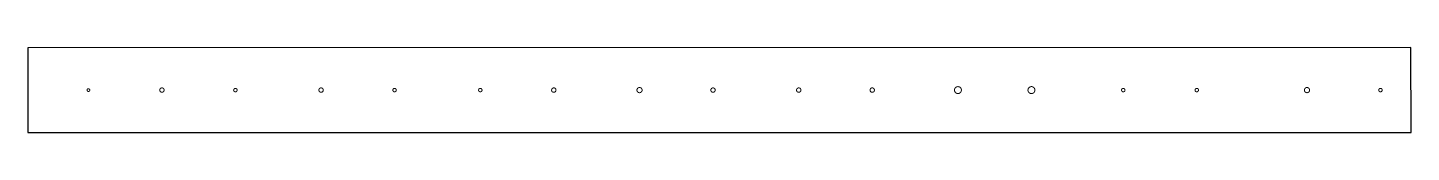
# Model space of a CAD drawing. Extents: x 0 to 287, y 3 to 20.
import ezdxf

# ---------------------------------------------------------------- set-up
doc = ezdxf.new("R2010")
doc.units = 0
doc.layers.add('20', color=253, linetype='CONTINUOUS')
doc.layers.add('21', color=253, linetype='CONTINUOUS')

msp = doc.modelspace()

# ---------------------------------------------------------------- linework, layer by layer
at = {"layer": '20'}
for p, q in [((286.9694, 20.2338), (0.1016, 20.2084)), ((0.1016, 20.2084), (0.127, 2.667)), ((287.071, 2.667), (286.9694, 20.2338)), ((0.127, 2.667), (287.071, 2.667))]:
    msp.add_line(p, q, dxfattribs=at)
at = {"layer": '21', "const_width": 0.2032}
for points in [[(12.7, 11.146, 1), (12.7, 11.714, 1), (12.7, 11.146)], [(27.94, 10.9721, 1), (27.94, 11.8879, 1), (27.94, 10.9721)], [(43.18, 11.0708, 1), (43.18, 11.7892, 1), (43.18, 11.0708)], [(60.96, 10.9721, 1), (60.96, 11.8879, 1), (60.96, 10.9721)], [(76.2, 11.0708, 1), (76.2, 11.7892, 1), (76.2, 11.0708)], [(93.98, 11.0708, 1), (93.98, 11.7892, 1), (93.98, 11.0708)], [(109.22, 10.9721, 1), (109.22, 11.8879, 1), (109.22, 10.9721)], [(127, 10.8912, 1), (127, 11.9688, 1), (127, 10.8912)], [(142.24, 10.9721, 1), (142.24, 11.8879, 1), (142.24, 10.9721)], [(160.02, 10.9721, 1), (160.02, 11.8879, 1), (160.02, 10.9721)], [(175.26, 10.9721, 1), (175.26, 11.8879, 1), (175.26, 10.9721)], [(193.04, 10.7116, 1), (193.04, 12.1484, 1), (193.04, 10.7116)], [(208.28, 10.7116, 1), (208.28, 12.1484, 1), (208.28, 10.7116)], [(227.33, 11.0708, 1), (227.33, 11.7892, 1), (227.33, 11.0708)], [(242.57, 11.0708, 1), (242.57, 11.7892, 1), (242.57, 11.0708)], [(265.43, 10.8912, 1), (265.43, 11.9688, 1), (265.43, 10.8912)], [(280.67, 11.0708, 1), (280.67, 11.7892, 1), (280.67, 11.0708)]]:
    msp.add_lwpolyline(points, format="xyb", dxfattribs=at)

doc.saveas('drawing.dxf')
